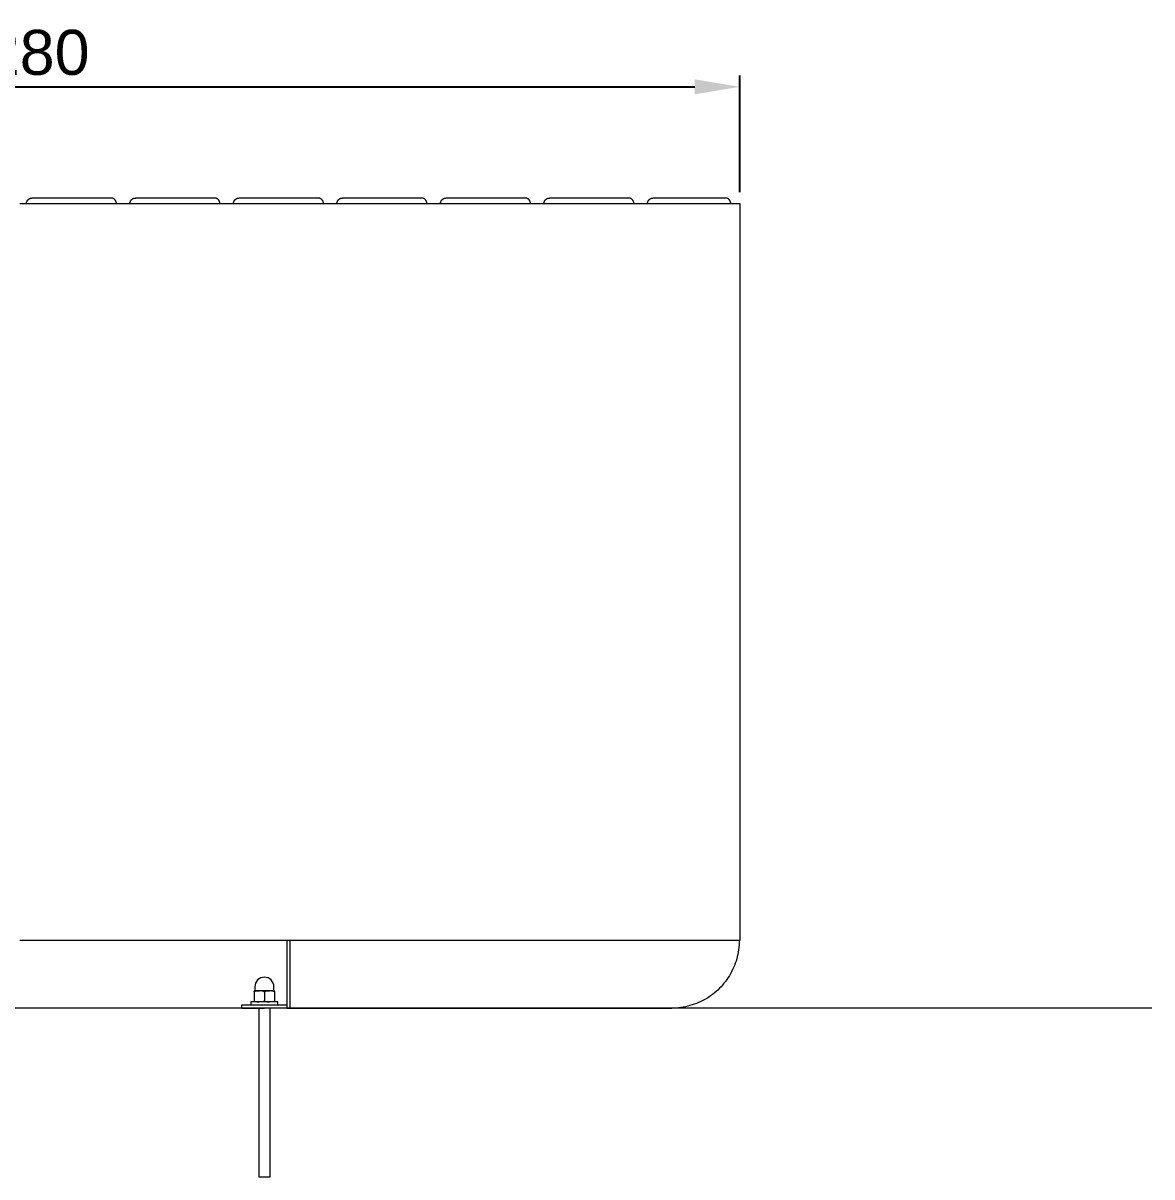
# Model space of a CAD drawing. Header units: millimetres. Extents: x -31 to 4670, y 115 to 3153.
# Drawn here: x 907 to 1910, y 2128 to 3153 of the extents above; entities that cross this region are included whole.
import ezdxf

# ---------------------------------------------------------------- set-up
doc = ezdxf.new("R2010")
doc.units = ezdxf.units.MM
doc.layers.add('ZANO_R', color=7, linetype='Continuous', lineweight=0)
doc.layers.add('ZANO_W', color=1, linetype='Continuous', lineweight=0)
doc.styles.add('Arial', font='arial.ttf')
doc.styles.get("Standard").update_dxf_attribs({"font": 'ARIALUNI.TTF'})
doc.dimstyles.new('pl i ang', dxfattribs={"dimtxt": 50, "dimasz": 50, "dimexe": 1.25, "dimexo": 0.625, "dimgap": 10, "dimtad": 1, "dimtoh": 1, "dimtxsty": 'Standard', "dimcen": 2.5, "dimclrd": 1, "dimclre": 1, "dimclrt": 1, "dimadec": 0, "dimazin": 0, "dimtfac": 1, "dimtmove": 0, "dimatfit": 3, "dimfxl": 1, "dimarcsym": 1})

# ---------------------------------------------------------------- blocks, each defined once
blk = doc.blocks.new('*D365')
at = {"layer": 'ZANO_W', "color": 1, "lineweight": -2}
for p, q in [((263.9, 3002.8), (263.9, 3106.5)), ((1543.9, 3002.8), (1543.9, 3106.5)), ((303.9, 3096.5), (1503.9, 3096.5))]:
    blk.add_line(p, q, dxfattribs=at)
at = {"layer": 'ZANO_W', "color": 1}
for points in [[(303.9, 3103.2), (303.9, 3089.9), (263.9, 3096.5)], [(1503.9, 3089.9), (1503.9, 3103.2), (1543.9, 3096.5)]]:
    blk.add_solid(points, dxfattribs=at)
at = {"layer": 'ZANO_W', "color": 1, "insert": (903.9, 3126.9), "char_height": 40, "attachment_point": 5, "style": 'Arial'}
blk.add_mtext('1280', dxfattribs=at)

msp = doc.modelspace()

# ---------------------------------------------------------------- linework, layer by layer
at = {"layer": 'ZANO_R'}
for p, q in [((910.2, 2994.4), (910.3, 2994.6)), ((910.3, 2994.7), (910.4, 2994.9)), ((910.3, 2994.6), (910.3, 2994.7)), ((910.4, 2994.9), (910.5, 2995.1)), ((910.5, 2995.1), (910.6, 2995.2)), ((910.6, 2995.3), (910.7, 2995.5)), ((910.6, 2995.2), (910.6, 2995.3)), ((910.7, 2995.5), (910.8, 2995.6)), ((910.8, 2995.6), (910.9, 2995.8)), ((910.9, 2995.8), (911, 2995.9)), ((911, 2995.9), (911.1, 2996)), ((911.1, 2996), (911.3, 2996.2)), ((911.3, 2996.2), (911.4, 2996.3)), ((911.4, 2996.3), (911.5, 2996.4)), ((911.5, 2996.4), (911.6, 2996.5)), ((911.6, 2996.5), (911.8, 2996.6)), ((911.8, 2996.6), (911.9, 2996.7)), ((911.9, 2996.7), (912, 2996.8)), ((912, 2996.8), (912.2, 2996.9)), ((912.2, 2996.9), (912.3, 2997)), ((912.3, 2997), (912.5, 2997.1)), ((912.5, 2997.1), (912.6, 2997.2)), ((912.6, 2997.2), (912.8, 2997.3)), ((912.8, 2997.3), (912.9, 2997.3)), ((912.9, 2997.3), (913.1, 2997.4)), ((913.1, 2997.4), (913.2, 2997.5)), ((913.2, 2997.5), (913.4, 2997.5)), ((913.4, 2997.5), (913.6, 2997.6)), ((913.6, 2997.6), (913.7, 2997.6)), ((913.7, 2997.6), (913.9, 2997.6)), ((913.9, 2997.6), (914.1, 2997.7)), ((914.1, 2997.7), (914.2, 2997.7)), ((914.2, 2997.7), (914.4, 2997.7)), ((914.4, 2997.7), (914.6, 2997.7)), ((914.6, 2997.7), (914.7, 2997.7)), ((914.7, 2997.7), (914.9, 2997.8)), ((914.9, 2997.8), (984.9, 2997.8)), ((985.1, 2997.7), (984.9, 2997.8)), ((985.3, 2997.7), (985.1, 2997.7)), ((985.4, 2997.7), (985.3, 2997.7)), ((985.6, 2997.7), (985.4, 2997.7)), ((985.8, 2997.7), (985.6, 2997.7)), ((985.9, 2997.6), (985.8, 2997.7)), ((986.1, 2997.6), (985.9, 2997.6)), ((986.3, 2997.6), (986.1, 2997.6)), ((986.4, 2997.5), (986.3, 2997.6)), ((986.6, 2997.5), (986.4, 2997.5)), ((986.7, 2997.4), (986.6, 2997.5)), ((986.9, 2997.3), (986.7, 2997.4)), ((987.1, 2997.3), (986.9, 2997.3)), ((987.2, 2997.2), (987.1, 2997.3)), ((987.4, 2997.1), (987.2, 2997.2)), ((987.5, 2997), (987.4, 2997.1)), ((987.7, 2996.9), (987.5, 2997)), ((987.8, 2996.8), (987.7, 2996.9)), ((987.9, 2996.7), (987.8, 2996.8)), ((988.1, 2996.6), (987.9, 2996.7)), ((988.2, 2996.5), (988.1, 2996.6)), ((988.3, 2996.4), (988.2, 2996.5)), ((988.4, 2996.3), (988.3, 2996.4)), ((988.6, 2996.2), (988.4, 2996.3)), ((988.7, 2996), (988.6, 2996.2)), ((988.8, 2995.9), (988.7, 2996)), ((988.9, 2995.8), (988.8, 2995.9)), ((989, 2995.6), (988.9, 2995.8)), ((989.1, 2995.5), (989, 2995.6)), ((989.2, 2995.3), (989.1, 2995.5)), ((989.3, 2995.2), (989.2, 2995.3)), ((989.3, 2995.1), (989.3, 2995.2)), ((989.4, 2994.9), (989.3, 2995.1)), ((989.5, 2994.7), (989.4, 2994.9)), ((989.6, 2994.6), (989.5, 2994.7)), ((989.6, 2994.4), (989.6, 2994.6)), ((1002.2, 2994.4), (1002.3, 2994.6)), ((1002.3, 2994.7), (1002.4, 2994.9)), ((1002.3, 2994.6), (1002.3, 2994.7)), ((1002.4, 2994.9), (1002.5, 2995.1)), ((1002.5, 2995.1), (1002.6, 2995.2)), ((1002.6, 2995.3), (1002.7, 2995.5)), ((1002.6, 2995.2), (1002.6, 2995.3)), ((1002.7, 2995.5), (1002.8, 2995.6)), ((1002.8, 2995.6), (1002.9, 2995.8)), ((1002.9, 2995.8), (1003, 2995.9)), ((1003, 2995.9), (1003.1, 2996)), ((1003.1, 2996), (1003.3, 2996.2)), ((1003.3, 2996.2), (1003.4, 2996.3)), ((1003.4, 2996.3), (1003.5, 2996.4)), ((1003.5, 2996.4), (1003.6, 2996.5)), ((1003.6, 2996.5), (1003.8, 2996.6)), ((1003.8, 2996.6), (1003.9, 2996.7)), ((1003.9, 2996.7), (1004, 2996.8)), ((1004, 2996.8), (1004.2, 2996.9)), ((1004.2, 2996.9), (1004.3, 2997)), ((1004.3, 2997), (1004.5, 2997.1)), ((1004.5, 2997.1), (1004.6, 2997.2)), ((1004.6, 2997.2), (1004.8, 2997.3)), ((1004.8, 2997.3), (1004.9, 2997.3)), ((1004.9, 2997.3), (1005.1, 2997.4)), ((1005.1, 2997.4), (1005.2, 2997.5)), ((1005.2, 2997.5), (1005.4, 2997.5)), ((1005.4, 2997.5), (1005.6, 2997.6)), ((1005.6, 2997.6), (1005.7, 2997.6)), ((1005.7, 2997.6), (1005.9, 2997.6)), ((1005.9, 2997.6), (1006.1, 2997.7)), ((1006.1, 2997.7), (1006.2, 2997.7)), ((1006.2, 2997.7), (1006.4, 2997.7)), ((1006.4, 2997.7), (1006.6, 2997.7)), ((1006.6, 2997.7), (1006.7, 2997.7)), ((1006.7, 2997.7), (1006.9, 2997.8)), ((1006.9, 2997.8), (1076.9, 2997.8)), ((1077.1, 2997.7), (1076.9, 2997.8)), ((1077.3, 2997.7), (1077.1, 2997.7)), ((1077.4, 2997.7), (1077.3, 2997.7)), ((1077.6, 2997.7), (1077.4, 2997.7)), ((1077.8, 2997.7), (1077.6, 2997.7)), ((1077.9, 2997.6), (1077.8, 2997.7)), ((1078.1, 2997.6), (1077.9, 2997.6)), ((1078.3, 2997.6), (1078.1, 2997.6)), ((1078.4, 2997.5), (1078.3, 2997.6)), ((1078.6, 2997.5), (1078.4, 2997.5)), ((1078.7, 2997.4), (1078.6, 2997.5)), ((1078.9, 2997.3), (1078.7, 2997.4)), ((1079.1, 2997.3), (1078.9, 2997.3)), ((1079.2, 2997.2), (1079.1, 2997.3)), ((1079.4, 2997.1), (1079.2, 2997.2)), ((1079.5, 2997), (1079.4, 2997.1)), ((1079.7, 2996.9), (1079.5, 2997)), ((1079.8, 2996.8), (1079.7, 2996.9)), ((1079.9, 2996.7), (1079.8, 2996.8)), ((1080.1, 2996.6), (1079.9, 2996.7)), ((1080.2, 2996.5), (1080.1, 2996.6)), ((1080.3, 2996.4), (1080.2, 2996.5)), ((1080.4, 2996.3), (1080.3, 2996.4)), ((1080.6, 2996.2), (1080.4, 2996.3)), ((1080.7, 2996), (1080.6, 2996.2)), ((1080.8, 2995.9), (1080.7, 2996)), ((1080.9, 2995.8), (1080.8, 2995.9)), ((1081, 2995.6), (1080.9, 2995.8)), ((1081.1, 2995.5), (1081, 2995.6)), ((1081.2, 2995.3), (1081.1, 2995.5)), ((1081.3, 2995.2), (1081.2, 2995.3)), ((1081.3, 2995.1), (1081.3, 2995.2)), ((1081.4, 2994.9), (1081.3, 2995.1)), ((1081.5, 2994.7), (1081.4, 2994.9)), ((1081.6, 2994.6), (1081.5, 2994.7)), ((1081.6, 2994.4), (1081.6, 2994.6)), ((1094.2, 2994.4), (1094.3, 2994.6)), ((1094.3, 2994.7), (1094.4, 2994.9)), ((1094.3, 2994.6), (1094.3, 2994.7)), ((1094.4, 2994.9), (1094.5, 2995.1)), ((1094.5, 2995.1), (1094.6, 2995.2)), ((1094.6, 2995.3), (1094.7, 2995.5)), ((1094.6, 2995.2), (1094.6, 2995.3)), ((1094.7, 2995.5), (1094.8, 2995.6)), ((1094.8, 2995.6), (1094.9, 2995.8)), ((1094.9, 2995.8), (1095, 2995.9)), ((1095, 2995.9), (1095.1, 2996)), ((1095.1, 2996), (1095.3, 2996.2)), ((1095.3, 2996.2), (1095.4, 2996.3)), ((1095.4, 2996.3), (1095.5, 2996.4)), ((1095.5, 2996.4), (1095.6, 2996.5)), ((1095.6, 2996.5), (1095.8, 2996.6)), ((1095.8, 2996.6), (1095.9, 2996.7)), ((1095.9, 2996.7), (1096, 2996.8)), ((1096, 2996.8), (1096.2, 2996.9)), ((1096.2, 2996.9), (1096.3, 2997)), ((1096.3, 2997), (1096.5, 2997.1)), ((1096.5, 2997.1), (1096.6, 2997.2)), ((1096.6, 2997.2), (1096.8, 2997.3)), ((1096.8, 2997.3), (1096.9, 2997.3)), ((1096.9, 2997.3), (1097.1, 2997.4)), ((1097.1, 2997.4), (1097.2, 2997.5)), ((1097.2, 2997.5), (1097.4, 2997.5)), ((1097.4, 2997.5), (1097.6, 2997.6)), ((1097.6, 2997.6), (1097.7, 2997.6)), ((1097.7, 2997.6), (1097.9, 2997.6)), ((1097.9, 2997.6), (1098.1, 2997.7)), ((1098.1, 2997.7), (1098.2, 2997.7)), ((1098.2, 2997.7), (1098.4, 2997.7)), ((1098.4, 2997.7), (1098.6, 2997.7)), ((1098.6, 2997.7), (1098.7, 2997.7)), ((1098.7, 2997.7), (1098.9, 2997.8)), ((1098.9, 2997.8), (1168.9, 2997.8)), ((1169.1, 2997.7), (1168.9, 2997.8)), ((1169.3, 2997.7), (1169.1, 2997.7)), ((1169.4, 2997.7), (1169.3, 2997.7)), ((1169.6, 2997.7), (1169.4, 2997.7)), ((1169.8, 2997.7), (1169.6, 2997.7)), ((1169.9, 2997.6), (1169.8, 2997.7)), ((1170.1, 2997.6), (1169.9, 2997.6)), ((1170.3, 2997.6), (1170.1, 2997.6)), ((1170.4, 2997.5), (1170.3, 2997.6)), ((1170.6, 2997.5), (1170.4, 2997.5)), ((1170.7, 2997.4), (1170.6, 2997.5)), ((1170.9, 2997.3), (1170.7, 2997.4)), ((1171.1, 2997.3), (1170.9, 2997.3)), ((1171.2, 2997.2), (1171.1, 2997.3)), ((1171.4, 2997.1), (1171.2, 2997.2)), ((1171.5, 2997), (1171.4, 2997.1)), ((1171.7, 2996.9), (1171.5, 2997)), ((1171.8, 2996.8), (1171.7, 2996.9)), ((1171.9, 2996.7), (1171.8, 2996.8)), ((1172.1, 2996.6), (1171.9, 2996.7)), ((1172.2, 2996.5), (1172.1, 2996.6)), ((1172.3, 2996.4), (1172.2, 2996.5)), ((1172.4, 2996.3), (1172.3, 2996.4)), ((1172.6, 2996.2), (1172.4, 2996.3)), ((1172.7, 2996), (1172.6, 2996.2)), ((1172.8, 2995.9), (1172.7, 2996)), ((1172.9, 2995.8), (1172.8, 2995.9)), ((1173, 2995.6), (1172.9, 2995.8)), ((1173.1, 2995.5), (1173, 2995.6)), ((1173.2, 2995.3), (1173.1, 2995.5)), ((1173.3, 2995.2), (1173.2, 2995.3)), ((1173.3, 2995.1), (1173.3, 2995.2)), ((1173.4, 2994.9), (1173.3, 2995.1)), ((1173.5, 2994.7), (1173.4, 2994.9)), ((1173.6, 2994.6), (1173.5, 2994.7)), ((1173.6, 2994.4), (1173.6, 2994.6)), ((1186.2, 2994.4), (1186.3, 2994.6)), ((1186.3, 2994.7), (1186.4, 2994.9)), ((1186.3, 2994.6), (1186.3, 2994.7)), ((1186.4, 2994.9), (1186.5, 2995.1)), ((1186.5, 2995.1), (1186.6, 2995.2)), ((1186.6, 2995.3), (1186.7, 2995.5)), ((1186.6, 2995.2), (1186.6, 2995.3)), ((1186.7, 2995.5), (1186.8, 2995.6)), ((1186.8, 2995.6), (1186.9, 2995.8)), ((1186.9, 2995.8), (1187, 2995.9)), ((1187, 2995.9), (1187.1, 2996)), ((1187.1, 2996), (1187.3, 2996.2)), ((1187.3, 2996.2), (1187.4, 2996.3)), ((1187.4, 2996.3), (1187.5, 2996.4)), ((1187.5, 2996.4), (1187.6, 2996.5)), ((1187.6, 2996.5), (1187.8, 2996.6)), ((1187.8, 2996.6), (1187.9, 2996.7)), ((1187.9, 2996.7), (1188, 2996.8)), ((1188, 2996.8), (1188.2, 2996.9)), ((1188.2, 2996.9), (1188.3, 2997)), ((1188.3, 2997), (1188.5, 2997.1)), ((1188.5, 2997.1), (1188.6, 2997.2)), ((1188.6, 2997.2), (1188.8, 2997.3)), ((1188.8, 2997.3), (1188.9, 2997.3)), ((1188.9, 2997.3), (1189.1, 2997.4)), ((1189.1, 2997.4), (1189.2, 2997.5)), ((1189.2, 2997.5), (1189.4, 2997.5)), ((1189.4, 2997.5), (1189.6, 2997.6)), ((1189.6, 2997.6), (1189.7, 2997.6)), ((1189.7, 2997.6), (1189.9, 2997.6)), ((1189.9, 2997.6), (1190.1, 2997.7)), ((1190.1, 2997.7), (1190.2, 2997.7)), ((1190.2, 2997.7), (1190.4, 2997.7)), ((1190.4, 2997.7), (1190.6, 2997.7)), ((1190.6, 2997.7), (1190.7, 2997.7)), ((1190.7, 2997.7), (1190.9, 2997.8)), ((1190.9, 2997.8), (1223.9, 2997.8)), ((1223.9, 2997.8), (1242.2, 2997.8)), ((1242.2, 2997.8), (1260.9, 2997.8)), ((1261.1, 2997.7), (1260.9, 2997.8)), ((1261.3, 2997.7), (1261.1, 2997.7)), ((1261.4, 2997.7), (1261.3, 2997.7)), ((1261.6, 2997.7), (1261.4, 2997.7)), ((1261.8, 2997.7), (1261.6, 2997.7)), ((1261.9, 2997.6), (1261.8, 2997.7)), ((1262.1, 2997.6), (1261.9, 2997.6)), ((1262.3, 2997.6), (1262.1, 2997.6)), ((1262.4, 2997.5), (1262.3, 2997.6)), ((1262.6, 2997.5), (1262.4, 2997.5)), ((1262.7, 2997.4), (1262.6, 2997.5)), ((1262.9, 2997.3), (1262.7, 2997.4)), ((1263.1, 2997.3), (1262.9, 2997.3)), ((1263.2, 2997.2), (1263.1, 2997.3)), ((1263.4, 2997.1), (1263.2, 2997.2)), ((1263.5, 2997), (1263.4, 2997.1)), ((1263.7, 2996.9), (1263.5, 2997)), ((1263.8, 2996.8), (1263.7, 2996.9)), ((1263.9, 2996.7), (1263.8, 2996.8)), ((1264.1, 2996.6), (1263.9, 2996.7)), ((1264.2, 2996.5), (1264.1, 2996.6)), ((1264.3, 2996.4), (1264.2, 2996.5)), ((1264.4, 2996.3), (1264.3, 2996.4)), ((1264.6, 2996.2), (1264.4, 2996.3)), ((1264.7, 2996), (1264.6, 2996.2)), ((1264.8, 2995.9), (1264.7, 2996)), ((1264.9, 2995.8), (1264.8, 2995.9)), ((1265, 2995.6), (1264.9, 2995.8)), ((1265.1, 2995.5), (1265, 2995.6)), ((1265.2, 2995.3), (1265.1, 2995.5)), ((1265.3, 2995.2), (1265.2, 2995.3)), ((1265.3, 2995.1), (1265.3, 2995.2)), ((1265.4, 2994.9), (1265.3, 2995.1)), ((1265.5, 2994.7), (1265.4, 2994.9)), ((1265.6, 2994.6), (1265.5, 2994.7)), ((1265.6, 2994.4), (1265.6, 2994.6)), ((1278.2, 2994.4), (1278.3, 2994.6)), ((1278.3, 2994.7), (1278.4, 2994.9)), ((1278.3, 2994.6), (1278.3, 2994.7)), ((1278.4, 2994.9), (1278.5, 2995.1)), ((1278.5, 2995.1), (1278.6, 2995.2)), ((1278.6, 2995.3), (1278.7, 2995.5)), ((1278.6, 2995.2), (1278.6, 2995.3)), ((1278.7, 2995.5), (1278.8, 2995.6)), ((1278.8, 2995.6), (1278.9, 2995.8)), ((1278.9, 2995.8), (1279, 2995.9)), ((1279, 2995.9), (1279.1, 2996)), ((1279.1, 2996), (1279.3, 2996.2)), ((1279.3, 2996.2), (1279.4, 2996.3)), ((1279.4, 2996.3), (1279.5, 2996.4)), ((1279.5, 2996.4), (1279.6, 2996.5)), ((1279.6, 2996.5), (1279.8, 2996.6)), ((1279.8, 2996.6), (1279.9, 2996.7)), ((1279.9, 2996.7), (1280, 2996.8)), ((1280, 2996.8), (1280.2, 2996.9)), ((1280.2, 2996.9), (1280.3, 2997)), ((1280.3, 2997), (1280.5, 2997.1)), ((1280.5, 2997.1), (1280.6, 2997.2)), ((1280.6, 2997.2), (1280.8, 2997.3)), ((1280.8, 2997.3), (1280.9, 2997.3)), ((1280.9, 2997.3), (1281.1, 2997.4)), ((1281.1, 2997.4), (1281.2, 2997.5)), ((1281.2, 2997.5), (1281.4, 2997.5)), ((1281.4, 2997.5), (1281.6, 2997.6)), ((1281.6, 2997.6), (1281.7, 2997.6)), ((1281.7, 2997.6), (1281.9, 2997.6)), ((1281.9, 2997.6), (1282.1, 2997.7)), ((1282.1, 2997.7), (1282.2, 2997.7)), ((1282.2, 2997.7), (1282.4, 2997.7)), ((1282.4, 2997.7), (1282.6, 2997.7)), ((1282.6, 2997.7), (1282.7, 2997.7)), ((1282.7, 2997.7), (1282.9, 2997.8)), ((1282.9, 2997.8), (1318.1, 2997.8)), ((1318.1, 2997.8), (1318.6, 2997.8)), ((1318.6, 2997.8), (1319.2, 2997.8)), ((1319.2, 2997.8), (1352.9, 2997.8)), ((1353.1, 2997.7), (1352.9, 2997.8)), ((1353.3, 2997.7), (1353.1, 2997.7)), ((1353.4, 2997.7), (1353.3, 2997.7)), ((1353.6, 2997.7), (1353.4, 2997.7)), ((1353.8, 2997.7), (1353.6, 2997.7)), ((1353.9, 2997.6), (1353.8, 2997.7)), ((1354.1, 2997.6), (1353.9, 2997.6)), ((1354.3, 2997.6), (1354.1, 2997.6)), ((1354.4, 2997.5), (1354.3, 2997.6)), ((1354.6, 2997.5), (1354.4, 2997.5)), ((1354.7, 2997.4), (1354.6, 2997.5)), ((1354.9, 2997.3), (1354.7, 2997.4)), ((1355.1, 2997.3), (1354.9, 2997.3)), ((1355.2, 2997.2), (1355.1, 2997.3)), ((1355.4, 2997.1), (1355.2, 2997.2)), ((1355.5, 2997), (1355.4, 2997.1)), ((1355.7, 2996.9), (1355.5, 2997)), ((1355.8, 2996.8), (1355.7, 2996.9)), ((1355.9, 2996.7), (1355.8, 2996.8)), ((1356.1, 2996.6), (1355.9, 2996.7)), ((1356.2, 2996.5), (1356.1, 2996.6)), ((1356.3, 2996.4), (1356.2, 2996.5)), ((1356.4, 2996.3), (1356.3, 2996.4)), ((1356.6, 2996.2), (1356.4, 2996.3)), ((1356.7, 2996), (1356.6, 2996.2)), ((1356.8, 2995.9), (1356.7, 2996)), ((1356.9, 2995.8), (1356.8, 2995.9)), ((1357, 2995.6), (1356.9, 2995.8)), ((1357.1, 2995.5), (1357, 2995.6)), ((1357.2, 2995.3), (1357.1, 2995.5)), ((1357.3, 2995.2), (1357.2, 2995.3)), ((1357.3, 2995.1), (1357.3, 2995.2)), ((1357.4, 2994.9), (1357.3, 2995.1)), ((1357.5, 2994.7), (1357.4, 2994.9)), ((1357.6, 2994.6), (1357.5, 2994.7)), ((1357.6, 2994.4), (1357.6, 2994.6)), ((1370.2, 2994.4), (1370.3, 2994.6)), ((1370.3, 2994.7), (1370.4, 2994.9)), ((1370.3, 2994.6), (1370.3, 2994.7)), ((1370.4, 2994.9), (1370.5, 2995.1)), ((1370.5, 2995.1), (1370.6, 2995.2)), ((1370.6, 2995.3), (1370.7, 2995.5)), ((1370.6, 2995.2), (1370.6, 2995.3)), ((1370.7, 2995.5), (1370.8, 2995.6)), ((1370.8, 2995.6), (1370.9, 2995.8)), ((1370.9, 2995.8), (1371, 2995.9)), ((1371, 2995.9), (1371.1, 2996)), ((1371.1, 2996), (1371.3, 2996.2)), ((1371.3, 2996.2), (1371.4, 2996.3)), ((1371.4, 2996.3), (1371.5, 2996.4)), ((1371.5, 2996.4), (1371.6, 2996.5)), ((1371.6, 2996.5), (1371.8, 2996.6)), ((1371.8, 2996.6), (1371.9, 2996.7)), ((1371.9, 2996.7), (1372, 2996.8)), ((1372, 2996.8), (1372.2, 2996.9)), ((1372.2, 2996.9), (1372.3, 2997)), ((1372.3, 2997), (1372.5, 2997.1)), ((1372.5, 2997.1), (1372.6, 2997.2)), ((1372.6, 2997.2), (1372.8, 2997.3)), ((1372.8, 2997.3), (1372.9, 2997.3)), ((1372.9, 2997.3), (1373.1, 2997.4)), ((1373.1, 2997.4), (1373.2, 2997.5)), ((1373.2, 2997.5), (1373.4, 2997.5)), ((1373.4, 2997.5), (1373.6, 2997.6)), ((1373.6, 2997.6), (1373.7, 2997.6)), ((1373.7, 2997.6), (1373.9, 2997.6)), ((1373.9, 2997.6), (1374.1, 2997.7)), ((1374.1, 2997.7), (1374.2, 2997.7)), ((1374.2, 2997.7), (1374.4, 2997.7)), ((1374.4, 2997.7), (1374.6, 2997.7)), ((1374.6, 2997.7), (1374.7, 2997.7)), ((1374.7, 2997.7), (1374.9, 2997.8)), ((1374.9, 2997.8), (1408.4, 2997.8)), ((1408.4, 2997.8), (1408.6, 2997.8)), ((1408.6, 2997.8), (1409, 2997.8)), ((1409, 2997.8), (1409.1, 2997.8)), ((1409.1, 2997.8), (1409.5, 2997.8)), ((1409.5, 2997.8), (1409.7, 2997.8)), ((1409.7, 2997.8), (1410.1, 2997.8)), ((1410.1, 2997.8), (1410.2, 2997.8)), ((1410.2, 2997.8), (1410.6, 2997.8)), ((1410.6, 2997.8), (1410.8, 2997.8)), ((1410.8, 2997.8), (1411.2, 2997.8)), ((1411.2, 2997.8), (1411.3, 2997.8)), ((1411.3, 2997.8), (1411.7, 2997.8)), ((1411.7, 2997.8), (1411.9, 2997.8)), ((1411.9, 2997.8), (1412.3, 2997.8)), ((1412.3, 2997.8), (1444.9, 2997.8)), ((1445.1, 2997.7), (1444.9, 2997.8)), ((1445.3, 2997.7), (1445.1, 2997.7)), ((1445.4, 2997.7), (1445.3, 2997.7)), ((1445.6, 2997.7), (1445.4, 2997.7)), ((1445.8, 2997.7), (1445.6, 2997.7)), ((1445.9, 2997.6), (1445.8, 2997.7)), ((1446.1, 2997.6), (1445.9, 2997.6)), ((1446.3, 2997.6), (1446.1, 2997.6)), ((1446.4, 2997.5), (1446.3, 2997.6)), ((1446.6, 2997.5), (1446.4, 2997.5)), ((1446.7, 2997.4), (1446.6, 2997.5)), ((1446.9, 2997.3), (1446.7, 2997.4)), ((1447.1, 2997.3), (1446.9, 2997.3)), ((1447.2, 2997.2), (1447.1, 2997.3)), ((1447.4, 2997.1), (1447.2, 2997.2)), ((1447.5, 2997), (1447.4, 2997.1)), ((1447.7, 2996.9), (1447.5, 2997)), ((1447.8, 2996.8), (1447.7, 2996.9)), ((1447.9, 2996.7), (1447.8, 2996.8)), ((1448.1, 2996.6), (1447.9, 2996.7)), ((1448.2, 2996.5), (1448.1, 2996.6)), ((1448.3, 2996.4), (1448.2, 2996.5)), ((1448.4, 2996.3), (1448.3, 2996.4)), ((1448.6, 2996.2), (1448.4, 2996.3)), ((1448.7, 2996), (1448.6, 2996.2)), ((1448.8, 2995.9), (1448.7, 2996)), ((1448.9, 2995.8), (1448.8, 2995.9)), ((1449, 2995.6), (1448.9, 2995.8)), ((1449.1, 2995.5), (1449, 2995.6)), ((1449.2, 2995.3), (1449.1, 2995.5)), ((1449.3, 2995.2), (1449.2, 2995.3)), ((1449.3, 2995.1), (1449.3, 2995.2)), ((1449.4, 2994.9), (1449.3, 2995.1)), ((1449.5, 2994.7), (1449.4, 2994.9)), ((1449.6, 2994.6), (1449.5, 2994.7)), ((1449.6, 2994.4), (1449.6, 2994.6)), ((1462.2, 2994.4), (1462.3, 2994.6)), ((1462.3, 2994.7), (1462.4, 2994.9)), ((1462.3, 2994.6), (1462.3, 2994.7)), ((1462.4, 2994.9), (1462.5, 2995.1)), ((1462.5, 2995.1), (1462.6, 2995.2)), ((1462.6, 2995.3), (1462.7, 2995.5)), ((1462.6, 2995.2), (1462.6, 2995.3)), ((1462.7, 2995.5), (1462.8, 2995.6)), ((1462.8, 2995.6), (1462.9, 2995.8)), ((1462.9, 2995.8), (1463, 2995.9)), ((1463, 2995.9), (1463.1, 2996)), ((1463.1, 2996), (1463.3, 2996.2)), ((1463.3, 2996.2), (1463.4, 2996.3)), ((1463.4, 2996.3), (1463.5, 2996.4)), ((1463.5, 2996.4), (1463.6, 2996.5)), ((1463.6, 2996.5), (1463.8, 2996.6)), ((1463.8, 2996.6), (1463.9, 2996.7)), ((1463.9, 2996.7), (1464, 2996.8)), ((1464, 2996.8), (1464.2, 2996.9)), ((1464.2, 2996.9), (1464.3, 2997)), ((1464.3, 2997), (1464.5, 2997.1)), ((1464.5, 2997.1), (1464.6, 2997.2)), ((1464.6, 2997.2), (1464.8, 2997.3)), ((1464.8, 2997.3), (1464.9, 2997.3)), ((1464.9, 2997.3), (1465.1, 2997.4)), ((1465.1, 2997.4), (1465.2, 2997.5)), ((1465.2, 2997.5), (1465.4, 2997.5)), ((1465.4, 2997.5), (1465.6, 2997.6)), ((1465.6, 2997.6), (1465.7, 2997.6)), ((1465.7, 2997.6), (1465.9, 2997.6)), ((1465.9, 2997.6), (1466.1, 2997.7)), ((1466.1, 2997.7), (1466.2, 2997.7)), ((1466.2, 2997.7), (1466.4, 2997.7)), ((1466.4, 2997.7), (1466.6, 2997.7)), ((1466.6, 2997.7), (1466.7, 2997.7)), ((1466.7, 2997.7), (1466.9, 2997.8)), ((1466.9, 2997.8), (1530.7, 2997.8)), ((1530.7, 2997.8), (1530.7, 2997.8)), ((1530.7, 2997.8), (1530.8, 2997.8)), ((1530.8, 2997.8), (1530.8, 2997.8)), ((1530.8, 2997.8), (1530.8, 2997.8)), ((1530.8, 2997.8), (1530.8, 2997.8)), ((1530.8, 2997.8), (1530.8, 2997.8)), ((1530.8, 2997.8), (1530.8, 2997.8)), ((1530.8, 2997.8), (1530.9, 2997.8)), ((1530.9, 2997.8), (1530.9, 2997.8)), ((1530.9, 2997.8), (1530.9, 2997.8)), ((1530.9, 2997.8), (1530.9, 2997.8)), ((1530.9, 2997.8), (1530.9, 2997.8)), ((1530.9, 2997.8), (1530.9, 2997.8)), ((1530.9, 2997.8), (1530.9, 2997.8)), ((1531.1, 2997.7), (1530.9, 2997.8)), ((1531.3, 2997.7), (1531.1, 2997.7)), ((1531.4, 2997.7), (1531.3, 2997.7)), ((1531.6, 2997.7), (1531.4, 2997.7)), ((1531.8, 2997.7), (1531.6, 2997.7)), ((1531.9, 2997.6), (1531.8, 2997.7)), ((1532.1, 2997.6), (1531.9, 2997.6)), ((1532.3, 2997.6), (1532.1, 2997.6)), ((1532.4, 2997.5), (1532.3, 2997.6)), ((1532.6, 2997.5), (1532.4, 2997.5)), ((1532.7, 2997.4), (1532.6, 2997.5)), ((1532.9, 2997.3), (1532.7, 2997.4)), ((1533.1, 2997.3), (1532.9, 2997.3)), ((1533.2, 2997.2), (1533.1, 2997.3)), ((1533.4, 2997.1), (1533.2, 2997.2)), ((1533.5, 2997), (1533.4, 2997.1)), ((1533.7, 2996.9), (1533.5, 2997)), ((1533.8, 2996.8), (1533.7, 2996.9)), ((1533.9, 2996.7), (1533.8, 2996.8)), ((1534.1, 2996.6), (1533.9, 2996.7)), ((1534.2, 2996.5), (1534.1, 2996.6)), ((1534.3, 2996.4), (1534.2, 2996.5)), ((1534.4, 2996.3), (1534.3, 2996.4)), ((1534.6, 2996.2), (1534.4, 2996.3)), ((1534.7, 2996), (1534.6, 2996.2)), ((1534.8, 2995.9), (1534.7, 2996)), ((1534.9, 2995.8), (1534.8, 2995.9)), ((1535, 2995.6), (1534.9, 2995.8)), ((1535.1, 2995.5), (1535, 2995.6)), ((1535.2, 2995.3), (1535.1, 2995.5)), ((1535.3, 2995.2), (1535.2, 2995.3)), ((1535.3, 2995.1), (1535.3, 2995.2)), ((1535.4, 2994.9), (1535.3, 2995.1)), ((1535.5, 2994.7), (1535.4, 2994.9)), ((1535.6, 2994.6), (1535.5, 2994.7)), ((1535.6, 2994.4), (1535.6, 2994.6)), ((903.9, 2992.8), (1223.9, 2992.8)), ((909.9, 2993.3), (910, 2993.4)), ((909.9, 2993.1), (909.9, 2993.3)), ((909.9, 2992.9), (909.9, 2993.1)), ((909.9, 2992.8), (909.9, 2992.9)), ((910, 2993.8), (910.1, 2993.9)), ((910, 2993.6), (910, 2993.8)), ((910, 2993.4), (910, 2993.6)), ((910.1, 2994.3), (910.2, 2994.4)), ((910.1, 2994.1), (910.1, 2994.3)), ((910.1, 2993.9), (910.1, 2994.1)), ((989.7, 2994.3), (989.6, 2994.4)), ((989.7, 2994.1), (989.7, 2994.3)), ((989.8, 2993.9), (989.7, 2994.1)), ((989.8, 2993.8), (989.8, 2993.9)), ((989.8, 2993.6), (989.8, 2993.8)), ((989.9, 2993.4), (989.8, 2993.6)), ((989.9, 2993.3), (989.9, 2993.4)), ((989.9, 2993.1), (989.9, 2993.3)), ((989.9, 2992.9), (989.9, 2993.1)), ((989.9, 2992.8), (989.9, 2992.9)), ((1001.9, 2993.3), (1002, 2993.4)), ((1001.9, 2993.1), (1001.9, 2993.3)), ((1001.9, 2992.9), (1001.9, 2993.1)), ((1001.9, 2992.8), (1001.9, 2992.9)), ((1002, 2993.8), (1002.1, 2993.9)), ((1002, 2993.6), (1002, 2993.8)), ((1002, 2993.4), (1002, 2993.6)), ((1002.1, 2994.3), (1002.2, 2994.4)), ((1002.1, 2994.1), (1002.1, 2994.3)), ((1002.1, 2993.9), (1002.1, 2994.1)), ((1081.7, 2994.3), (1081.6, 2994.4)), ((1081.7, 2994.1), (1081.7, 2994.3)), ((1081.8, 2993.9), (1081.7, 2994.1)), ((1081.8, 2993.8), (1081.8, 2993.9)), ((1081.8, 2993.6), (1081.8, 2993.8)), ((1081.9, 2993.4), (1081.8, 2993.6)), ((1081.9, 2993.3), (1081.9, 2993.4)), ((1081.9, 2993.1), (1081.9, 2993.3)), ((1081.9, 2992.9), (1081.9, 2993.1)), ((1081.9, 2992.8), (1081.9, 2992.9)), ((1093.9, 2993.3), (1094, 2993.4)), ((1093.9, 2993.1), (1093.9, 2993.3)), ((1093.9, 2992.9), (1093.9, 2993.1)), ((1093.9, 2992.8), (1093.9, 2992.9)), ((1094, 2993.8), (1094.1, 2993.9)), ((1094, 2993.6), (1094, 2993.8)), ((1094, 2993.4), (1094, 2993.6)), ((1094.1, 2994.3), (1094.2, 2994.4)), ((1094.1, 2994.1), (1094.1, 2994.3)), ((1094.1, 2993.9), (1094.1, 2994.1)), ((1173.7, 2994.3), (1173.6, 2994.4)), ((1173.7, 2994.1), (1173.7, 2994.3)), ((1173.8, 2993.9), (1173.7, 2994.1)), ((1173.8, 2993.8), (1173.8, 2993.9)), ((1173.8, 2993.6), (1173.8, 2993.8)), ((1173.9, 2993.4), (1173.8, 2993.6)), ((1173.9, 2993.3), (1173.9, 2993.4)), ((1173.9, 2993.1), (1173.9, 2993.3)), ((1173.9, 2992.9), (1173.9, 2993.1)), ((1173.9, 2992.8), (1173.9, 2992.9)), ((1185.9, 2993.3), (1186, 2993.4)), ((1185.9, 2993.1), (1185.9, 2993.3)), ((1185.9, 2992.9), (1185.9, 2993.1)), ((1185.9, 2992.8), (1185.9, 2992.9)), ((1186, 2993.8), (1186.1, 2993.9)), ((1186, 2993.6), (1186, 2993.8)), ((1186, 2993.4), (1186, 2993.6)), ((1186.1, 2994.3), (1186.2, 2994.4)), ((1186.1, 2994.1), (1186.1, 2994.3)), ((1186.1, 2993.9), (1186.1, 2994.1)), ((1223.9, 2992.8), (1543.9, 2992.8)), ((1265.7, 2994.3), (1265.6, 2994.4)), ((1265.7, 2994.1), (1265.7, 2994.3)), ((1265.8, 2993.9), (1265.7, 2994.1)), ((1265.8, 2993.8), (1265.8, 2993.9)), ((1265.8, 2993.6), (1265.8, 2993.8)), ((1265.9, 2993.4), (1265.8, 2993.6)), ((1265.9, 2993.3), (1265.9, 2993.4)), ((1265.9, 2993.1), (1265.9, 2993.3)), ((1265.9, 2992.9), (1265.9, 2993.1)), ((1265.9, 2992.8), (1265.9, 2992.9)), ((1277.9, 2993.3), (1278, 2993.4)), ((1277.9, 2993.1), (1277.9, 2993.3)), ((1277.9, 2992.9), (1277.9, 2993.1)), ((1277.9, 2992.8), (1277.9, 2992.9)), ((1278, 2993.8), (1278.1, 2993.9)), ((1278, 2993.6), (1278, 2993.8)), ((1278, 2993.4), (1278, 2993.6)), ((1278.1, 2994.3), (1278.2, 2994.4)), ((1278.1, 2994.1), (1278.1, 2994.3)), ((1278.1, 2993.9), (1278.1, 2994.1)), ((1357.7, 2994.3), (1357.6, 2994.4)), ((1357.7, 2994.1), (1357.7, 2994.3)), ((1357.8, 2993.9), (1357.7, 2994.1)), ((1357.8, 2993.8), (1357.8, 2993.9)), ((1357.8, 2993.6), (1357.8, 2993.8)), ((1357.9, 2993.4), (1357.8, 2993.6)), ((1357.9, 2993.3), (1357.9, 2993.4)), ((1357.9, 2993.1), (1357.9, 2993.3)), ((1357.9, 2992.9), (1357.9, 2993.1)), ((1357.9, 2992.8), (1357.9, 2992.9)), ((1369.9, 2993.3), (1370, 2993.4)), ((1369.9, 2993.1), (1369.9, 2993.3)), ((1369.9, 2992.9), (1369.9, 2993.1)), ((1369.9, 2992.8), (1369.9, 2992.9)), ((1370, 2993.8), (1370.1, 2993.9)), ((1370, 2993.6), (1370, 2993.8)), ((1370, 2993.4), (1370, 2993.6)), ((1370.1, 2994.3), (1370.2, 2994.4)), ((1370.1, 2994.1), (1370.1, 2994.3)), ((1370.1, 2993.9), (1370.1, 2994.1)), ((1449.7, 2994.3), (1449.6, 2994.4)), ((1449.7, 2994.1), (1449.7, 2994.3)), ((1449.8, 2993.9), (1449.7, 2994.1)), ((1449.8, 2993.8), (1449.8, 2993.9)), ((1449.8, 2993.6), (1449.8, 2993.8)), ((1449.9, 2993.4), (1449.8, 2993.6)), ((1449.9, 2993.3), (1449.9, 2993.4)), ((1449.9, 2993.1), (1449.9, 2993.3)), ((1449.9, 2992.9), (1449.9, 2993.1)), ((1449.9, 2992.8), (1449.9, 2992.9)), ((1461.9, 2993.3), (1462, 2993.4)), ((1461.9, 2993.1), (1461.9, 2993.3)), ((1461.9, 2992.9), (1461.9, 2993.1)), ((1461.9, 2992.8), (1461.9, 2992.9)), ((1462, 2993.8), (1462.1, 2993.9)), ((1462, 2993.6), (1462, 2993.8)), ((1462, 2993.4), (1462, 2993.6)), ((1462.1, 2994.3), (1462.2, 2994.4)), ((1462.1, 2994.1), (1462.1, 2994.3)), ((1462.1, 2993.9), (1462.1, 2994.1)), ((1535.7, 2994.3), (1535.6, 2994.4)), ((1535.7, 2994.1), (1535.7, 2994.3)), ((1535.8, 2993.9), (1535.7, 2994.1)), ((1535.8, 2993.8), (1535.8, 2993.9)), ((1535.8, 2993.6), (1535.8, 2993.8)), ((1535.9, 2993.4), (1535.8, 2993.6)), ((1535.9, 2993.3), (1535.9, 2993.4)), ((1535.9, 2993.1), (1535.9, 2993.3)), ((1535.9, 2992.9), (1535.9, 2993.1)), ((1535.9, 2992.8), (1535.9, 2992.9)), ((1543.9, 2992.8), (1543.9, 2337.8)), ((1223.9, 2337.8), (903.9, 2337.8)), ((1141.4, 2337.8), (1141.4, 2277.7)), ((1144.4, 2277.7), (1144.4, 2337.8)), ((1543.9, 2337.8), (1223.9, 2337.8)), ((1540.4, 2337.7), (1540.4, 2337.8)), ((1543.4, 2337.7), (1540.4, 2337.7)), ((1542.8, 2329.5), (1542.5, 2327.5)), ((1543.1, 2331.5), (1542.8, 2329.5)), ((1543.3, 2333.6), (1543.1, 2331.5)), ((1543.4, 2335.6), (1543.3, 2333.6)), ((1543.4, 2337.7), (1543.4, 2335.6)), ((1543.4, 2337.7), (1543.4, 2337.7)), ((1540.6, 2319.5), (1539.9, 2317.6)), ((1541.2, 2321.5), (1540.6, 2319.5)), ((1541.7, 2323.5), (1541.2, 2321.5)), ((1542.1, 2325.5), (1541.7, 2323.5)), ((1542.5, 2327.5), (1542.1, 2325.5)), ((1535.7, 2308.3), (1534.7, 2306.5)), ((1536.7, 2310.1), (1535.7, 2308.3)), ((1537.6, 2311.9), (1536.7, 2310.1)), ((1538.4, 2313.8), (1537.6, 2311.9)), ((1539.2, 2315.7), (1538.4, 2313.8)), ((1539.9, 2317.6), (1539.2, 2315.7)), ((1528.6, 2298.2), (1527.3, 2296.7)), ((1529.9, 2299.8), (1528.6, 2298.2)), ((1531.2, 2301.4), (1529.9, 2299.8)), ((1532.4, 2303.1), (1531.2, 2301.4)), ((1533.6, 2304.8), (1532.4, 2303.1)), ((1534.7, 2306.5), (1533.6, 2304.8)), ((1112.4, 2292.4), (1112.4, 2293.2)), ((1116.9, 2293.2), (1112.4, 2293.2)), ((1112.4, 2292.4), (1112.4, 2284)), ((1112.9, 2296.7), (1112.9, 2293.4)), ((1125.9, 2293.2), (1116.9, 2293.2)), ((1121.4, 2292.4), (1121.4, 2284)), ((1130.4, 2293.2), (1125.9, 2293.2)), ((1129.9, 2293.4), (1129.9, 2296.7)), ((1130.4, 2292.4), (1130.4, 2293.2)), ((1130.4, 2292.4), (1130.4, 2284)), ((1516.3, 2287.5), (1514.6, 2286.4)), ((1518, 2288.7), (1516.3, 2287.5)), ((1519.7, 2289.9), (1518, 2288.7)), ((1521.3, 2291.1), (1519.7, 2289.9)), ((1522.8, 2292.5), (1521.3, 2291.1)), ((1524.4, 2293.8), (1522.8, 2292.5)), ((1525.8, 2295.3), (1524.4, 2293.8)), ((1527.3, 2296.7), (1525.8, 2295.3)), ((1101.4, 2277.7), (1101.4, 2280.7)), ((1101.4, 2280.7), (1121.4, 2280.7)), ((1101.4, 2277.7), (1121.4, 2277.7)), ((1109.4, 2283.2), (1109.4, 2280.7)), ((1133.4, 2283.2), (1109.4, 2283.2)), ((1112.4, 2283.2), (1112.4, 2284)), ((1116.4, 2277.7), (1116.4, 2127.7)), ((1121.4, 2280.7), (1141.4, 2280.7)), ((1141.4, 2277.7), (1121.4, 2277.7)), ((1126.4, 2127.7), (1126.4, 2277.7)), ((1130.4, 2283.2), (1130.4, 2284)), ((1133.4, 2280.7), (1133.4, 2283.2)), ((1141.4, 2277.7), (1144.4, 2277.7)), ((1144.4, 2277.7), (1483.4, 2277.7)), ((1485.5, 2277.7), (1483.4, 2277.7)), ((1487.5, 2277.8), (1485.5, 2277.7)), ((1489.5, 2278), (1487.5, 2277.8)), ((1491.6, 2278.2), (1489.5, 2278)), ((1493.6, 2278.5), (1491.6, 2278.2)), ((1495.6, 2278.9), (1493.6, 2278.5)), ((1497.6, 2279.4), (1495.6, 2278.9)), ((1499.6, 2279.9), (1497.6, 2279.4)), ((1501.6, 2280.5), (1499.6, 2279.9)), ((1503.5, 2281.1), (1501.6, 2280.5)), ((1505.4, 2281.9), (1503.5, 2281.1)), ((1507.3, 2282.6), (1505.4, 2281.9)), ((1509.2, 2283.5), (1507.3, 2282.6)), ((1511, 2284.4), (1509.2, 2283.5)), ((1512.8, 2285.4), (1511, 2284.4)), ((1514.6, 2286.4), (1512.8, 2285.4))]:
    msp.add_line(p, q, dxfattribs=at)
at = {"layer": 'ZANO_R', "flags": 128}
for points in [[(1112.4, 2292.4), (1114.6, 2293), (1116.9, 2293.2)], [(1121.4, 2292.4), (1123.6, 2293), (1125.9, 2293.2)], [(1121.4, 2284), (1119.2, 2283.4), (1116.9, 2283.2)], [(1130.4, 2284), (1128.2, 2283.4), (1125.9, 2283.2)]]:
    msp.add_lwpolyline(points, dxfattribs=at)
at = {"layer": 'ZANO_R'}
for points in [[(1910.3, 2277.7), (-30.7, 2277.7)], [(1116.4, 2127.7), (1126.4, 2127.7)]]:
    msp.add_lwpolyline(points, dxfattribs=at)
for centre, radius, start, end in [((1121.4, 2296.7), 8.5, 0, 180), ((1112.6, 2293.4), 0.25, 270, 0), ((1116.7, 2279.5), 13.6, 70.2269, 89.5167), ((1125.7, 2279.5), 13.6, 70.2269, 89.5167), ((1130.1, 2293.4), 0.25, 180, 270), ((1117, 2296.8), 13.6, 250.2279, 269.5164), ((1126, 2296.8), 13.6, 250.2279, 269.5164)]:
    msp.add_arc(centre, radius, start, end, dxfattribs=at)

# ---------------------------------------------------------------- dimensions: what is measured, and where the dimension line sits
at = {"layer": 'ZANO_W'}
dim = msp.add_linear_dim(base=(1543.9, 3096.5), p1=(263.9, 2992.8), p2=(1543.9, 2992.8), dimstyle='pl i ang', override={"dimtxt": 40, "dimasz": 40, "dimexe": 10, "dimexo": 10, "dimtoh": 0, "dimdec": 0, "dimtxsty": 'Arial', "dimtdec": 0, "dimtmove": 1}, dxfattribs=at)
dim.commit()
dim.dimension.update_dxf_attribs({"geometry": '*D365', "text_midpoint": (903.9, 3126.9)})

doc.saveas('drawing.dxf')
